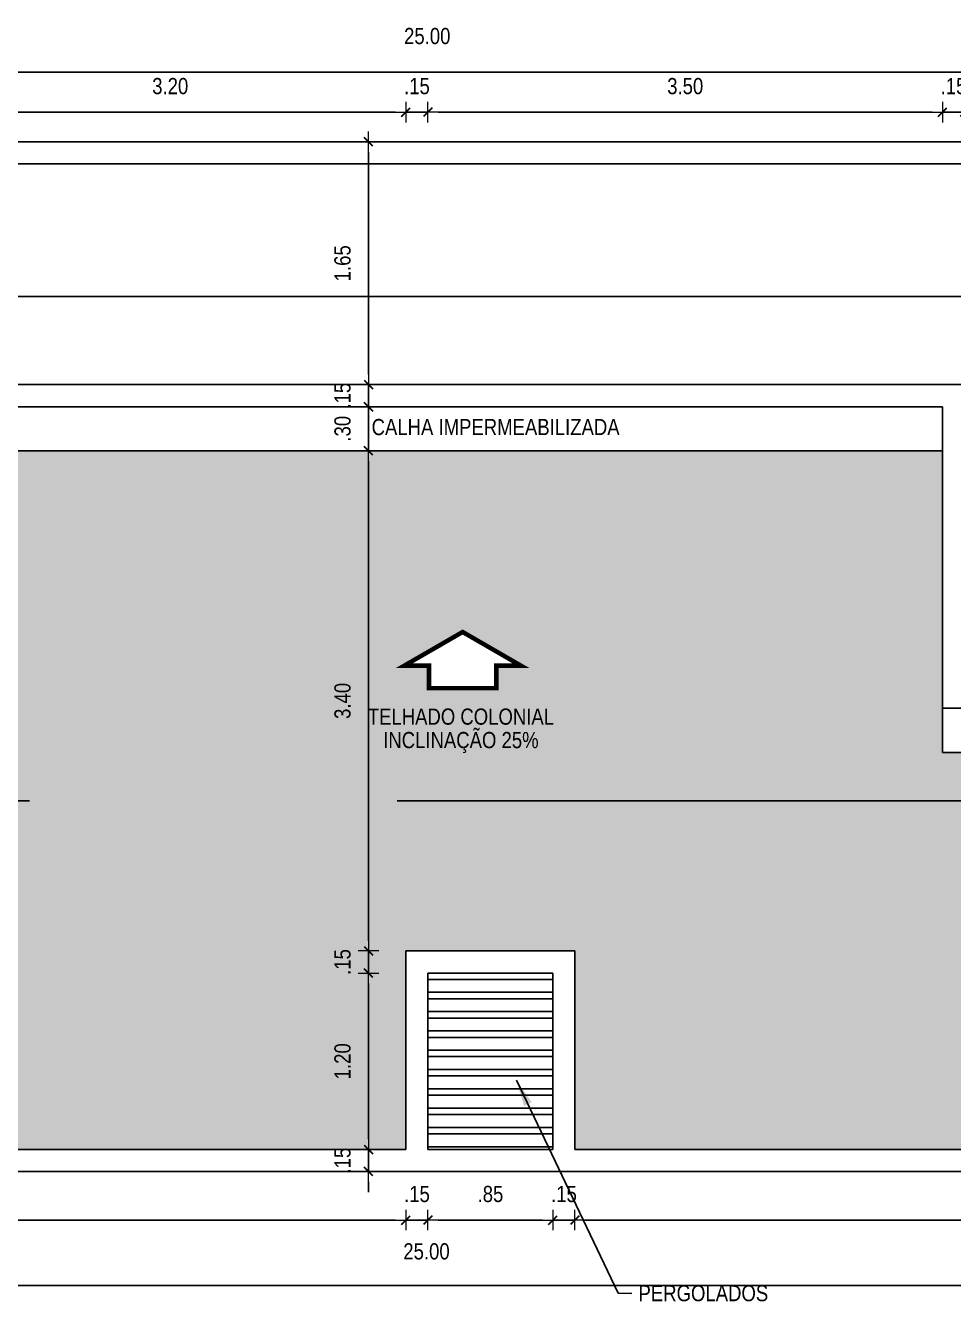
# Model space of a CAD drawing. Header units: millimetres. Extents: x -677 to -23, y -135 to 1112.
# Drawn here: x -197.8 to -191.48, y 852.54 to 861.21 of the extents above; entities that cross this region are included whole.
import ezdxf
from ezdxf.enums import TextEntityAlignment as Align

# ---------------------------------------------------------------- set-up
doc = ezdxf.new("R2010")
doc.units = ezdxf.units.MM
doc.header["$LTSCALE"] = 20
doc.header["$MEASUREMENT"] = 0
doc.header["$PDSIZE"] = -5
doc.linetypes.add('DASHDOT2', pattern=[0.5, 0.25, -0.125, 0, -0.125])
doc.layers.get('0').update_dxf_attribs({"linetype": 'CONTINUOUS'})
doc.layers.get('Defpoints').update_dxf_attribs({"linetype": 'CONTINUOUS'})
for name, color, linetype in [('AR-ALV', 5, 'CONTINUOUS'), ('COTA', 7, 'CONTINUOUS'), ('E-txt-g', 3, 'CONTINUOUS')]:
    doc.layers.add(name, color=color, linetype=linetype)
for name, color, linetype, lineweight in [('E-Cta-W', 7, 'CONTINUOUS', 20), ('E-Lay-9', 9, 'CONTINUOUS', 9), ('E-Pen-C', 4, 'CONTINUOUS', 15), ('E-Pen-G', 3, 'CONTINUOUS', 30), ('E-Txt-W', 7, 'CONTINUOUS', 20)]:
    doc.layers.add(name, color=color, linetype=linetype, lineweight=lineweight)
doc.styles.add('F2', font='swissc.ttf')
doc.styles.add('REG60', font='romans.shx', dxfattribs={"width": 0.8, "height": 0.15})
doc.styles.add('REG80', font='romans.shx', dxfattribs={"width": 0.8, "height": 0.2})
doc.dimstyles.new('DIMENSION-1', dxfattribs={"dimtxt": 0.11, "dimasz": 0.07, "dimexe": 1, "dimexo": 0, "dimgap": 0.12, "dimtad": 1, "dimzin": 7, "dimdsep": 46, "dimtxsty": 'F2', "dimblk1": 'TRACO', "dimblk2": 'TRACO', "dimsah": 1, "dimcen": 1, "dimse1": 1, "dimse2": 1, "dimclrd": 256, "dimclre": 256, "dimclrt": 6, "dimadec": 0, "dimazin": 0, "dimtfac": 1, "dimtix": 1, "dimtmove": 2, "dimatfit": 3, "dimldrblk": 'TRACO', "dimfxl": 1, "dimtolj": 1, "dimtzin": 0, "dimarcsym": 0})
doc.dimstyles.get("Standard").update_dxf_attribs({"dimtxt": 0.18, "dimasz": 0.18, "dimexe": 0.18, "dimexo": 0.0625, "dimgap": 0.09, "dimtad": 0, "dimtih": 1, "dimtoh": 1, "dimdec": 4, "dimzin": 0, "dimdsep": 46, "dimtxsty": 'Standard', "dimcen": 0.09, "dimadec": 0, "dimazin": 0, "dimtfac": 1, "dimtdec": 4, "dimtofl": 0, "dimtmove": 0, "dimatfit": 3, "dimfxl": 1, "dimtolj": 1, "dimtzin": 0, "dimarcsym": 0})

# ---------------------------------------------------------------- blocks, each defined once
blk = doc.blocks.new('Seta')
at = {"const_width": 2}
blk.add_lwpolyline([(10, 15), (10, 25.98), (25, 0), (10, -25.98), (10, -15), (0, -15), (0, 15)], close=True, dxfattribs=at)
blk = doc.blocks.new('TXT-AMB75')
at = {"layer": 'E-txt-g', "style": 'REG80', "width": 0.8, "flags": 8}
blk.add_attdef('TXT', text='', height=0.2, dxfattribs=at).set_placement((0.005, 0.296), align=Align.CENTER)
at = {"layer": 'E-Txt-W', "style": 'REG60', "width": 0.8, "flags": 8}
blk.add_attdef('TXT', text='', height=0.15, dxfattribs=at).set_placement((0.005, 0.027), align=Align.CENTER)
blk = doc.blocks.new('TRACO')
at = {"layer": 'E-Pen-C'}
for p, q in [((-1, 0), (1, 0)), ((0, 1), (0, -1))]:
    blk.add_line(p, q, dxfattribs=at)
at = {"layer": 'E-Pen-G'}
blk.add_line((-0.42, -0.42), (0.42, 0.42), dxfattribs=at)
blk = doc.blocks.new('*D1003')
at = {"color": 4, "lineweight": -2}
blk.add_line((-205.3488, 853.0944), (-195.2799, 853.0944), dxfattribs=at)
at = {"layer": 'Defpoints', "color": 0, "linetype": 'Continuous'}
for p in [(-205.4188, 853.5735), (-195.2099, 853.5735), (-195.2099, 853.0944)]:
    blk.add_point(p, dxfattribs=at)
at = {"color": 4, "linetype": 'Continuous', "lineweight": -2, "xscale": 0.07, "yscale": 0.07, "zscale": 0.07, "rotation": 180}
blk.add_blockref('TRACO', (-205.4188, 853.0944), dxfattribs=at)
at = {"color": 4, "linetype": 'Continuous', "lineweight": -2, "xscale": 0.07, "yscale": 0.07, "zscale": 0.07}
blk.add_blockref('TRACO', (-195.2099, 853.0944), dxfattribs=at)
at = {"color": 4, "linetype": 'Continuous', "insert": (-200.3143, 853.271), "char_height": 0.11, "attachment_point": 5, "style": 'F2'}
blk.add_mtext('\\A1;10.21', dxfattribs=at)
blk = doc.blocks.new('*D1004')
at = {"color": 4, "lineweight": -2}
for p, q in [((-195.2799, 853.0944), (-195.3499, 853.0944)), ((-195.2099, 853.0944), (-195.0599, 853.0944)), ((-194.9899, 853.0944), (-194.9199, 853.0944))]:
    blk.add_line(p, q, dxfattribs=at)
at = {"layer": 'Defpoints', "color": 0, "linetype": 'Continuous'}
for p in [(-195.2099, 853.5735), (-195.0599, 853.5735), (-195.0599, 853.0944)]:
    blk.add_point(p, dxfattribs=at)
at = {"color": 4, "linetype": 'Continuous', "lineweight": -2, "xscale": 0.07, "yscale": 0.07, "zscale": 0.07}
blk.add_blockref('TRACO', (-195.2099, 853.0944), dxfattribs=at)
at = {"color": 4, "linetype": 'Continuous', "lineweight": -2, "xscale": 0.07, "yscale": 0.07, "zscale": 0.07, "rotation": 180}
blk.add_blockref('TRACO', (-195.0599, 853.0944), dxfattribs=at)
at = {"color": 4, "linetype": 'Continuous', "insert": (-195.1349, 853.2709), "char_height": 0.11, "attachment_point": 5, "style": 'F2'}
blk.add_mtext('\\A1;.15', dxfattribs=at)
blk = doc.blocks.new('*D1005')
at = {"color": 4, "lineweight": -2}
blk.add_line((-194.9899, 853.0944), (-194.2799, 853.0944), dxfattribs=at)
at = {"layer": 'Defpoints', "color": 0, "linetype": 'Continuous'}
for p in [(-195.0599, 853.5735), (-194.2099, 853.5735), (-194.2099, 853.0944)]:
    blk.add_point(p, dxfattribs=at)
at = {"color": 4, "linetype": 'Continuous', "lineweight": -2, "xscale": 0.07, "yscale": 0.07, "zscale": 0.07, "rotation": 180}
blk.add_blockref('TRACO', (-195.0599, 853.0944), dxfattribs=at)
at = {"color": 4, "linetype": 'Continuous', "lineweight": -2, "xscale": 0.07, "yscale": 0.07, "zscale": 0.07}
blk.add_blockref('TRACO', (-194.2099, 853.0944), dxfattribs=at)
at = {"color": 4, "linetype": 'Continuous', "insert": (-194.6349, 853.2709), "char_height": 0.11, "attachment_point": 5, "style": 'F2'}
blk.add_mtext('\\A1;.85', dxfattribs=at)
blk = doc.blocks.new('*D1006')
at = {"color": 4, "lineweight": -2}
for p, q in [((-194.2799, 853.0944), (-194.3499, 853.0944)), ((-194.2099, 853.0944), (-194.0599, 853.0944)), ((-193.9899, 853.0944), (-193.9199, 853.0944))]:
    blk.add_line(p, q, dxfattribs=at)
at = {"layer": 'Defpoints', "color": 0, "linetype": 'Continuous'}
for p in [(-194.2099, 853.5735), (-194.0599, 853.5735), (-194.0599, 853.0944)]:
    blk.add_point(p, dxfattribs=at)
at = {"color": 4, "linetype": 'Continuous', "lineweight": -2, "xscale": 0.07, "yscale": 0.07, "zscale": 0.07}
blk.add_blockref('TRACO', (-194.2099, 853.0944), dxfattribs=at)
at = {"color": 4, "linetype": 'Continuous', "lineweight": -2, "xscale": 0.07, "yscale": 0.07, "zscale": 0.07, "rotation": 180}
blk.add_blockref('TRACO', (-194.0599, 853.0944), dxfattribs=at)
at = {"color": 4, "linetype": 'Continuous', "insert": (-194.1349, 853.2709), "char_height": 0.11, "attachment_point": 5, "style": 'F2'}
blk.add_mtext('\\A1;.15', dxfattribs=at)
blk = doc.blocks.new('*D1007')
at = {"color": 4, "lineweight": -2}
blk.add_line((-193.9899, 853.0944), (-188.2799, 853.0944), dxfattribs=at)
at = {"layer": 'Defpoints', "color": 0, "linetype": 'Continuous'}
for p in [(-194.0599, 853.5735), (-188.2099, 853.5735), (-188.2099, 853.0944)]:
    blk.add_point(p, dxfattribs=at)
at = {"color": 4, "linetype": 'Continuous', "lineweight": -2, "xscale": 0.07, "yscale": 0.07, "zscale": 0.07, "rotation": 180}
blk.add_blockref('TRACO', (-194.0599, 853.0944), dxfattribs=at)
at = {"color": 4, "linetype": 'Continuous', "lineweight": -2, "xscale": 0.07, "yscale": 0.07, "zscale": 0.07}
blk.add_blockref('TRACO', (-188.2099, 853.0944), dxfattribs=at)
at = {"color": 4, "linetype": 'Continuous', "insert": (-191.1349, 853.2709), "char_height": 0.11, "attachment_point": 5, "style": 'F2'}
blk.add_mtext('\\A1;5.85', dxfattribs=at)
blk = doc.blocks.new('*D1030')
at = {"color": 4, "lineweight": -2}
blk.add_line((-198.3465, 860.6258), (-195.2799, 860.6258), dxfattribs=at)
at = {"layer": 'Defpoints', "color": 0, "linetype": 'Continuous'}
for p in [(-195.2099, 860.6258), (-195.2099, 858.6235), (-198.4165, 857.3268)]:
    blk.add_point(p, dxfattribs=at)
at = {"color": 4, "linetype": 'Continuous', "lineweight": -2, "xscale": 0.07, "yscale": 0.07, "zscale": 0.07, "rotation": 180}
blk.add_blockref('TRACO', (-198.4165, 860.6258), dxfattribs=at)
at = {"color": 4, "linetype": 'Continuous', "lineweight": -2, "xscale": 0.07, "yscale": 0.07, "zscale": 0.07}
blk.add_blockref('TRACO', (-195.2099, 860.6258), dxfattribs=at)
at = {"color": 4, "linetype": 'Continuous', "insert": (-196.8132, 860.8023), "char_height": 0.11, "attachment_point": 5, "style": 'F2'}
blk.add_mtext('\\A1;3.20', dxfattribs=at)
blk = doc.blocks.new('*D1031')
at = {"color": 4, "lineweight": -2}
for p, q in [((-195.2799, 860.6258), (-195.3499, 860.6258)), ((-195.2099, 860.6258), (-195.0599, 860.6258)), ((-194.9899, 860.6258), (-194.9199, 860.6258))]:
    blk.add_line(p, q, dxfattribs=at)
at = {"layer": 'Defpoints', "color": 0, "linetype": 'Continuous'}
for p in [(-195.0599, 860.6258), (-195.2099, 858.6235), (-195.0599, 858.6235)]:
    blk.add_point(p, dxfattribs=at)
at = {"color": 4, "linetype": 'Continuous', "lineweight": -2, "xscale": 0.07, "yscale": 0.07, "zscale": 0.07}
blk.add_blockref('TRACO', (-195.2099, 860.6258), dxfattribs=at)
at = {"color": 4, "linetype": 'Continuous', "lineweight": -2, "xscale": 0.07, "yscale": 0.07, "zscale": 0.07, "rotation": 180}
blk.add_blockref('TRACO', (-195.0599, 860.6258), dxfattribs=at)
at = {"color": 4, "linetype": 'Continuous', "insert": (-195.1349, 860.8022), "char_height": 0.11, "attachment_point": 5, "style": 'F2'}
blk.add_mtext('\\A1;.15', dxfattribs=at)
blk = doc.blocks.new('*D1032')
at = {"color": 4, "lineweight": -2}
blk.add_line((-194.9899, 860.6258), (-191.6299, 860.6258), dxfattribs=at)
at = {"layer": 'Defpoints', "color": 0, "linetype": 'Continuous'}
for p in [(-191.5599, 860.6258), (-195.0599, 858.6235), (-191.5599, 858.6235)]:
    blk.add_point(p, dxfattribs=at)
at = {"color": 4, "linetype": 'Continuous', "lineweight": -2, "xscale": 0.07, "yscale": 0.07, "zscale": 0.07, "rotation": 180}
blk.add_blockref('TRACO', (-195.0599, 860.6258), dxfattribs=at)
at = {"color": 4, "linetype": 'Continuous', "lineweight": -2, "xscale": 0.07, "yscale": 0.07, "zscale": 0.07}
blk.add_blockref('TRACO', (-191.5599, 860.6258), dxfattribs=at)
at = {"color": 4, "linetype": 'Continuous', "insert": (-193.3099, 860.8022), "char_height": 0.11, "attachment_point": 5, "style": 'F2'}
blk.add_mtext('\\A1;3.50', dxfattribs=at)
blk = doc.blocks.new('*D1033')
at = {"color": 4, "lineweight": -2}
for p, q in [((-191.6299, 860.6258), (-191.6999, 860.6258)), ((-191.5599, 860.6258), (-191.4099, 860.6258)), ((-191.3399, 860.6258), (-191.2699, 860.6258))]:
    blk.add_line(p, q, dxfattribs=at)
at = {"layer": 'Defpoints', "color": 0, "linetype": 'Continuous'}
for p in [(-191.4099, 860.6258), (-191.4099, 858.7735), (-191.5599, 858.6235)]:
    blk.add_point(p, dxfattribs=at)
at = {"color": 4, "linetype": 'Continuous', "lineweight": -2, "xscale": 0.07, "yscale": 0.07, "zscale": 0.07}
blk.add_blockref('TRACO', (-191.5599, 860.6258), dxfattribs=at)
at = {"color": 4, "linetype": 'Continuous', "lineweight": -2, "xscale": 0.07, "yscale": 0.07, "zscale": 0.07, "rotation": 180}
blk.add_blockref('TRACO', (-191.4099, 860.6258), dxfattribs=at)
at = {"color": 4, "linetype": 'Continuous', "insert": (-191.4849, 860.8022), "char_height": 0.11, "attachment_point": 5, "style": 'F2'}
blk.add_mtext('\\A1;.15', dxfattribs=at)
blk = doc.blocks.new('*D1059')
at = {"color": 4, "lineweight": -2}
for p, q in [((-195.4645, 853.6435), (-195.4645, 853.7135)), ((-195.4645, 853.4235), (-195.4645, 853.5735)), ((-195.4645, 853.3535), (-195.4645, 853.2835))]:
    blk.add_line(p, q, dxfattribs=at)
at = {"layer": 'Defpoints', "color": 0, "linetype": 'Continuous'}
for p in [(-195.4645, 853.5735), (-195.3375, 853.5735), (-195.3375, 853.4235)]:
    blk.add_point(p, dxfattribs=at)
at = {"color": 4, "linetype": 'Continuous', "lineweight": -2, "xscale": 0.07, "yscale": 0.07, "zscale": 0.07}
for p, rotation in [((-195.4645, 853.5735), 270), ((-195.4645, 853.4235), 90)]:
    blk.add_blockref('TRACO', p, dxfattribs=dict(at, rotation=rotation))
at = {"color": 4, "linetype": 'Continuous', "insert": (-195.6409, 853.4985), "char_height": 0.11, "attachment_point": 5, "rotation": 90, "style": 'F2'}
blk.add_mtext('\\A1;.15', dxfattribs=at)
blk = doc.blocks.new('*D1060')
at = {"color": 4, "lineweight": -2}
blk.add_line((-195.4645, 853.6435), (-195.4645, 854.7035), dxfattribs=at)
at = {"layer": 'Defpoints', "color": 0, "linetype": 'Continuous'}
for p in [(-195.4645, 854.7735), (-195.0599, 854.7735), (-195.3375, 853.5735)]:
    blk.add_point(p, dxfattribs=at)
at = {"color": 4, "linetype": 'Continuous', "lineweight": -2, "xscale": 0.07, "yscale": 0.07, "zscale": 0.07}
for p, rotation in [((-195.4645, 854.7735), 90), ((-195.4645, 853.5735), 270)]:
    blk.add_blockref('TRACO', p, dxfattribs=dict(at, rotation=rotation))
at = {"color": 4, "linetype": 'Continuous', "insert": (-195.641, 854.1735), "char_height": 0.11, "attachment_point": 5, "rotation": 90, "style": 'F2'}
blk.add_mtext('\\A1;1.20', dxfattribs=at)
blk = doc.blocks.new('*D1061')
at = {"color": 4, "lineweight": -2}
for p, q in [((-195.4645, 854.9935), (-195.4645, 855.0635)), ((-195.4645, 854.7735), (-195.4645, 854.9235)), ((-195.4645, 854.7035), (-195.4645, 854.6335))]:
    blk.add_line(p, q, dxfattribs=at)
at = {"layer": 'Defpoints', "color": 0, "linetype": 'Continuous'}
for p in [(-195.4645, 854.9235), (-195.0599, 854.9235), (-195.0599, 854.7735)]:
    blk.add_point(p, dxfattribs=at)
at = {"color": 4, "linetype": 'Continuous', "lineweight": -2, "xscale": 0.07, "yscale": 0.07, "zscale": 0.07}
for p, rotation in [((-195.4645, 854.9235), 270), ((-195.4645, 854.7735), 90)]:
    blk.add_blockref('TRACO', p, dxfattribs=dict(at, rotation=rotation))
at = {"color": 4, "linetype": 'Continuous', "insert": (-195.6409, 854.8485), "char_height": 0.11, "attachment_point": 5, "rotation": 90, "style": 'F2'}
blk.add_mtext('\\A1;.15', dxfattribs=at)
blk = doc.blocks.new('*D1062')
at = {"color": 4, "lineweight": -2}
blk.add_line((-195.4645, 854.9935), (-195.4645, 858.2535), dxfattribs=at)
at = {"layer": 'Defpoints', "color": 0, "linetype": 'Continuous'}
for p in [(-195.4645, 858.3235), (-195.2099, 858.3235), (-195.0599, 854.9235)]:
    blk.add_point(p, dxfattribs=at)
at = {"color": 4, "linetype": 'Continuous', "lineweight": -2, "xscale": 0.07, "yscale": 0.07, "zscale": 0.07}
for p, rotation in [((-195.4645, 858.3235), 90), ((-195.4645, 854.9235), 270)]:
    blk.add_blockref('TRACO', p, dxfattribs=dict(at, rotation=rotation))
at = {"color": 4, "linetype": 'Continuous', "insert": (-195.6409, 856.6235), "char_height": 0.11, "attachment_point": 5, "rotation": 90, "style": 'F2'}
blk.add_mtext('\\A1;3.40', dxfattribs=at)
blk = doc.blocks.new('*D1037')
at = {"color": 4, "lineweight": -2}
for p, q in [((-195.4645, 858.6935), (-195.4645, 858.7635)), ((-195.4645, 858.3235), (-195.4645, 858.6235)), ((-195.4645, 858.2535), (-195.4645, 858.1835))]:
    blk.add_line(p, q, dxfattribs=at)
at = {"layer": 'Defpoints', "color": 0, "linetype": 'Continuous'}
for p in [(-195.4645, 858.6235), (-195.2099, 858.6235), (-195.2099, 858.3235)]:
    blk.add_point(p, dxfattribs=at)
at = {"color": 4, "linetype": 'Continuous', "lineweight": -2, "xscale": 0.07, "yscale": 0.07, "zscale": 0.07}
for p, rotation in [((-195.4645, 858.6235), 270), ((-195.4645, 858.3235), 90)]:
    blk.add_blockref('TRACO', p, dxfattribs=dict(at, rotation=rotation))
at = {"color": 4, "linetype": 'Continuous', "insert": (-195.6409, 858.4735), "char_height": 0.11, "attachment_point": 5, "rotation": 90, "style": 'F2'}
blk.add_mtext('\\A1;.30', dxfattribs=at)
blk = doc.blocks.new('*D1038')
at = {"color": 4, "lineweight": -2}
for p, q in [((-195.4645, 858.8435), (-195.4645, 858.9135)), ((-195.4645, 858.6235), (-195.4645, 858.7735)), ((-195.4645, 858.5535), (-195.4645, 858.4835))]:
    blk.add_line(p, q, dxfattribs=at)
at = {"layer": 'Defpoints', "color": 0, "linetype": 'Continuous'}
for p in [(-195.4645, 858.7735), (-195.2099, 858.7735), (-195.2099, 858.6235)]:
    blk.add_point(p, dxfattribs=at)
at = {"color": 4, "linetype": 'Continuous', "lineweight": -2, "xscale": 0.07, "yscale": 0.07, "zscale": 0.07}
for p, rotation in [((-195.4645, 858.7735), 270), ((-195.4645, 858.6235), 90)]:
    blk.add_blockref('TRACO', p, dxfattribs=dict(at, rotation=rotation))
at = {"color": 4, "linetype": 'Continuous', "insert": (-195.6409, 858.6985), "char_height": 0.11, "attachment_point": 5, "rotation": 90, "style": 'F2'}
blk.add_mtext('\\A1;.15', dxfattribs=at)
blk = doc.blocks.new('*D1039')
at = {"color": 4, "lineweight": -2}
blk.add_line((-195.4645, 858.8435), (-195.4645, 860.3535), dxfattribs=at)
at = {"layer": 'Defpoints', "color": 0, "linetype": 'Continuous'}
for p in [(-195.4645, 860.4235), (-195.2099, 860.4235), (-195.2099, 858.7735)]:
    blk.add_point(p, dxfattribs=at)
at = {"color": 4, "linetype": 'Continuous', "lineweight": -2, "xscale": 0.07, "yscale": 0.07, "zscale": 0.07}
for p, rotation in [((-195.4645, 860.4235), 90), ((-195.4645, 858.7735), 270)]:
    blk.add_blockref('TRACO', p, dxfattribs=dict(at, rotation=rotation))
at = {"color": 4, "linetype": 'Continuous', "insert": (-195.6409, 859.5985), "char_height": 0.11, "attachment_point": 5, "rotation": 90, "style": 'F2'}
blk.add_mtext('\\A1;1.65', dxfattribs=at)
blk = doc.blocks.new('*D1042')
at = {"color": 4, "lineweight": -2}
blk.add_line((-183.7899, 852.65), (-208.6499, 852.65), dxfattribs=at)
at = {"layer": 'Defpoints', "color": 0, "linetype": 'Continuous'}
for p in [(-208.7199, 853.2809), (-183.7199, 853.2809), (-208.7199, 852.65)]:
    blk.add_point(p, dxfattribs=at)
at = {"color": 4, "linetype": 'Continuous', "lineweight": -2, "xscale": 0.07, "yscale": 0.07, "zscale": 0.07, "rotation": 180}
blk.add_blockref('TRACO', (-208.7199, 852.65), dxfattribs=at)
at = {"color": 4, "linetype": 'Continuous', "lineweight": -2, "xscale": 0.07, "yscale": 0.07, "zscale": 0.07}
blk.add_blockref('TRACO', (-183.7199, 852.65), dxfattribs=at)
at = {"color": 4, "linetype": 'Continuous', "insert": (-195.0699, 852.8808), "char_height": 0.11, "attachment_point": 5, "style": 'F2'}
blk.add_mtext('\\A1;25.00', dxfattribs=at)
blk = doc.blocks.new('*D1043')
at = {"color": 4, "lineweight": -2}
blk.add_line((-208.6499, 860.8984), (-183.7899, 860.8984), dxfattribs=at)
at = {"layer": 'Defpoints', "color": 0, "linetype": 'Continuous'}
for p in [(-183.7199, 860.8984), (-208.7199, 860.4235), (-183.7199, 860.4235)]:
    blk.add_point(p, dxfattribs=at)
at = {"color": 4, "linetype": 'Continuous', "lineweight": -2, "xscale": 0.07, "yscale": 0.07, "zscale": 0.07, "rotation": 180}
blk.add_blockref('TRACO', (-208.7199, 860.8984), dxfattribs=at)
at = {"color": 4, "linetype": 'Continuous', "lineweight": -2, "xscale": 0.07, "yscale": 0.07, "zscale": 0.07}
blk.add_blockref('TRACO', (-183.7199, 860.8984), dxfattribs=at)
at = {"color": 4, "linetype": 'Continuous', "insert": (-195.0648, 861.1426), "char_height": 0.11, "attachment_point": 5, "style": 'F2'}
blk.add_mtext('\\A1;25.00', dxfattribs=at)

msp = doc.modelspace()

# ---------------------------------------------------------------- hatches: boundary and pattern name
at = {"linetype": 'Continuous'}
h = msp.add_hatch(dxfattribs=at)
h.set_pattern_fill('TROOF1', color=8, scale=0.15, angle=180, style=0, pattern_type=2)
h.set_pattern_definition([(180, (-84.41893, 307.66377), (-0.15, -0.15), [0.048, -0.102]), (305.2176, (-84.5629314, 307.648775), (-1.05000017453, 1.49999987498), [0.03121305, -3.0900849]), (340.71, (-84.5449314, 307.623275), (-2.550000777635, 0.8999979741), [0.0317844, -3.1466586]), (19.29, (-84.5149314, 307.612775), (2.550000777635, 0.8999979741), [0.0317844, -3.1466586]), (54.7824, (-84.4849314, 307.623275), (1.05000017453, 1.49999987498), [0.03121305, -3.0900849]), (90, (-84.46693, 307.64877), (-0.15, 0.15), [0.015, -0.135]), (270, (-84.56293, 307.66377), (0.15, -0.15), [0.015, -0.135]), (180, (-84.41893, 307.65777), (-0.15, -0.15), [0.042, -0.108]), (306.3844, (-84.5689314, 307.645775), (-1.650001937525, 2.24999858293), [0.0354012, -3.50472585]), (342.3499, (-84.5479314, 307.617275), (2.850000422915, -0.899998778574), [0.0346302, -3.42838875]), (17.6501, (-84.5149314, 307.606775), (-2.850000422915, -0.899998778574), [0.0346302, -3.42838875]), (53.6156, (-84.4819314, 307.617275), (1.650001937525, 2.24999858293), [0.0354012, -3.50472585]), (90, (-84.46093, 307.64577), (-0.15, 0.15), [0.012, -0.138]), (270, (-84.56893, 307.65777), (0.15, -0.15), [0.012, -0.138]), (180, (-84.56293, 307.65777), (-0.15, -0.15), [0.006, -0.144]), (267.3974, (-84.4609314, 307.645775), (0.1500021288, 3.14999989794), [0.13213635, -3.17127105]), (272.6026, (-84.5689314, 307.645775), (0.1500021288, -3.14999989794), [0.13213635, -3.17127105]), (180, (-84.56293, 307.66377), (-0.15, -0.15), [0.006, -0.144])])
h.paths.add_polyline_path([(-205.4188, 853.5735), (-205.4188, 856.9069), (-205.4188, 856.9735), (-198.4165, 856.9735), (-198.4165, 858.3235), (-191.5599, 858.3235), (-191.5599, 856.2735), (-188.2099, 856.2735), (-188.2099, 853.5735), (-194.0599, 853.5735), (-194.0599, 854.9235), (-195.2099, 854.9235), (-195.2099, 853.5735)])
h.paths.add_polyline_path([(-202.4357, 855.1381), (-201.2013, 855.1381), (-201.2013, 855.311), (-202.4357, 855.311)], flags=24)
h.paths.add_polyline_path([(-202.3614, 854.9336), (-201.2757, 854.9336), (-201.2757, 855.1909), (-202.3614, 855.1909)], flags=24)
h.paths.add_polyline_path([(-201.5774, 855.5705), (-201.4096, 855.5705), (-201.8067, 855.7999), (-202.2039, 855.5705), (-202.0361, 855.5705), (-202.0361, 855.4177), (-201.5774, 855.4177)], flags=16)
h.paths.add_polyline_path([(-195.453, 856.4303), (-194.2187, 856.4303), (-194.2187, 856.6032), (-195.453, 856.6032)], flags=24)
h.paths.add_polyline_path([(-195.3787, 856.2258), (-194.293, 856.2258), (-194.293, 856.483), (-195.3787, 856.483)], flags=24)
h.paths.add_polyline_path([(-194.5948, 856.8627), (-194.4269, 856.8627), (-194.8241, 857.092), (-195.2213, 856.8627), (-195.0534, 856.8627), (-195.0534, 856.7098), (-194.5948, 856.7098)], flags=16)
h.paths.add_polyline_path([(-189.7998, 854.9967), (-189.6319, 854.9967), (-190.0291, 855.226), (-190.4263, 854.9967), (-190.2584, 854.9967), (-190.2584, 854.8438), (-189.7998, 854.8438)], flags=16)
h.paths.add_polyline_path([(-190.6095, 854.5359), (-189.3751, 854.5359), (-189.3751, 854.7088), (-190.6095, 854.7088)], flags=24)
h.paths.add_polyline_path([(-190.5351, 854.3314), (-189.4494, 854.3314), (-189.4494, 854.5886), (-190.5351, 854.5886)], flags=24)
h.paths.add_polyline_path([(-198.8188, 855.1188), (-198.8188, 855.429), (-199.0492, 855.429), (-199.0492, 855.1188)], flags=24)
h.paths.add_polyline_path([(-195.525, 856.4688), (-195.525, 856.779), (-195.7553, 856.779), (-195.7553, 856.4688)], flags=24)
h.paths.add_polyline_path([(-195.525, 854.7279), (-195.525, 854.9651), (-195.7554, 854.9651), (-195.7554, 854.7279)], flags=24)
h.paths.add_polyline_path([(-195.5251, 854.0163), (-195.5251, 854.3264), (-195.7555, 854.3264), (-195.7555, 854.0163)], flags=24)
h = msp.add_hatch(dxfattribs=at)
h.set_pattern_fill('ANSI32', color=8, scale=0.35, angle=135, style=0)
h.set_pattern_definition([(180, (-24.85985, 150.57365), (-3e-17, -0.13125), []), (180, (-24.9036, 150.6174), (-3e-17, -0.13125), [])])
h.paths.add_polyline_path([(-195.0599, 853.5735), (-194.2099, 853.5735), (-194.2099, 854.7735), (-195.0599, 854.7735)])

# ---------------------------------------------------------------- linework, layer by layer
at = {"color": 5, "linetype": 'Continuous'}
for p, q in [((-198.5665, 858.7735), (-195.2099, 858.7735)), ((-195.2099, 858.7735), (-191.4099, 858.7735)), ((-198.4165, 858.6235), (-191.5599, 858.6235)), ((-195.0599, 858.6235), (-191.5599, 858.6235)), ((-191.5599, 858.6235), (-191.5599, 856.5735)), ((-191.5599, 856.5735), (-188.2099, 856.5735)), ((-195.2099, 854.9235), (-195.2099, 853.5735)), ((-194.0599, 854.9235), (-195.2099, 854.9235)), ((-194.0599, 854.9235), (-194.0599, 853.5735)), ((-195.0599, 854.7735), (-195.0599, 853.5735)), ((-194.2099, 854.7735), (-195.0599, 854.7735)), ((-194.2099, 854.7735), (-194.2099, 853.5735)), ((-205.4188, 853.5735), (-195.2099, 853.5735)), ((-195.0599, 853.5735), (-194.2099, 853.5735)), ((-194.0599, 853.5735), (-188.2099, 853.5735)), ((-205.5688, 853.4235), (-188.0599, 853.4235))]:
    msp.add_line(p, q, dxfattribs=at)
at = {"layer": 'AR-ALV', "color": 2, "linetype": 'DASHDOT2'}
msp.add_line((-180.1698, 855.9438), (-209.6038, 855.9438), dxfattribs=at)
at = {"layer": 'COTA', "color": 7, "linetype": 'Continuous'}
for p, q in [((-208.7199, 860.4235), (-183.7199, 860.4235)), ((-208.5699, 860.2735), (-183.8699, 860.2735)), ((-198.4165, 858.3235), (-191.5599, 858.3235)), ((-191.5599, 856.5735), (-191.5599, 856.2735)), ((-191.5599, 856.2735), (-188.2099, 856.2735))]:
    msp.add_line(p, q, dxfattribs=at)
at = {"layer": 'COTA', "color": 8, "linetype": 'Continuous'}
msp.add_line((-203.9152, 859.3735), (-190.8099, 859.3735), dxfattribs=at)

# ---------------------------------------------------------------- block references
ref = msp.add_blockref('TXT-AMB75', (-194.6037, 858.2141), dxfattribs=dict(xscale=0.7290000000000001, yscale=0.7290000000000001, zscale=0.7290000000000001))
ref.add_attrib('TXT', 'CALHA IMPERMEABILIZADA', dxfattribs={"layer": 'E-txt-g', "color": 2, "height": 0.11, "style": 'F2'}).set_placement((-194.5997, 858.4302), align=Align.CENTER)
ref = msp.add_blockref('TXT-AMB75', (-194.8398, 856.2456), dxfattribs=dict(xscale=0.7290000000000001, yscale=0.7290000000000001, zscale=0.7290000000000001))
ref.add_attrib('TXT', 'TELHADO COLONIAL', dxfattribs={"layer": 'E-txt-g', "color": 2, "height": 0.11, "style": 'F2'}).set_placement((-194.8359, 856.4617), align=Align.CENTER)
ref.add_attrib('TXT', 'INCLINAÇÃO 25%', dxfattribs={"layer": 'E-Txt-W', "height": 0.11, "style": 'F2'}).set_placement((-194.8359, 856.3023), align=Align.CENTER)
at = {"layer": 'E-Lay-9', "color": 6, "xscale": -0.01528799999998609, "yscale": 0.01528799999998609, "zscale": 0.01528799999998609, "rotation": 270.0000000000001}
msp.add_blockref('Seta', (-194.8241, 856.7098), dxfattribs=at)

# ---------------------------------------------------------------- texts
at = {"color": 4, "style": 'F2'}
msp.add_text('PERGOLADOS', height=0.11, dxfattribs=at).set_placement((-193.6276, 852.5423))

# ---------------------------------------------------------------- dimensions: what is measured, and where the dimension line sits
at = {"color": 8, "linetype": 'Continuous'}
for base, p1, p2, picture, middle in [((-183.7199, 860.8984), (-208.7199, 860.4235), (-183.7199, 860.4235), '*D1043', (-195.0648, 861.1426)), ((-208.7199, 852.65), (-183.7199, 853.2809), (-208.7199, 853.2809), '*D1042', (-195.0699, 852.8808))]:
    dim = msp.add_linear_dim(base=base, p1=p1, p2=p2, dimstyle='DIMENSION-1', override={"dimclrd": 4, "dimclrt": 4, "dimadec": 8, "dimfxl": 0.5, "dimfxlon": 1}, dxfattribs=at)
    dim.commit()
    dim.dimension.update_dxf_attribs({"geometry": picture, "text_midpoint": middle, "dimtype": 160})
dim = msp.add_linear_dim(base=(-195.2099, 860.6258), p1=(-198.4165, 857.3268), p2=(-195.2099, 858.6235), text='3.20', dimstyle='DIMENSION-1', override={"dimclrd": 4, "dimclrt": 4, "dimadec": 8, "dimfxl": 0.5, "dimfxlon": 1}, dxfattribs=at)
dim.commit()
dim.dimension.update_dxf_attribs({"geometry": '*D1030', "text_midpoint": (-196.8132, 860.8023)})
for base, p1, p2, picture, middle in [((-195.0599, 860.6258), (-195.2099, 858.6235), (-195.0599, 858.6235), '*D1031', (-195.1349, 860.8022)), ((-191.5599, 860.6258), (-195.0599, 858.6235), (-191.5599, 858.6235), '*D1032', (-193.3099, 860.8022)), ((-191.4099, 860.6258), (-191.5599, 858.6235), (-191.4099, 858.7735), '*D1033', (-191.4849, 860.8022)), ((-195.2099, 853.0944), (-205.4188, 853.5735), (-195.2099, 853.5735), '*D1003', (-200.3143, 853.271)), ((-195.0599, 853.0944), (-195.2099, 853.5735), (-195.0599, 853.5735), '*D1004', (-195.1349, 853.2709)), ((-194.2099, 853.0944), (-195.0599, 853.5735), (-194.2099, 853.5735), '*D1005', (-194.6349, 853.2709)), ((-194.0599, 853.0944), (-194.2099, 853.5735), (-194.0599, 853.5735), '*D1006', (-194.1349, 853.2709)), ((-188.2099, 853.0944), (-194.0599, 853.5735), (-188.2099, 853.5735), '*D1007', (-191.1349, 853.2709))]:
    dim = msp.add_linear_dim(base=base, p1=p1, p2=p2, dimstyle='DIMENSION-1', override={"dimclrd": 4, "dimclrt": 4, "dimadec": 8, "dimfxl": 0.5, "dimfxlon": 1}, dxfattribs=at)
    dim.commit()
    dim.dimension.update_dxf_attribs({"geometry": picture, "text_midpoint": middle})
for base, p1, p2, picture, middle in [((-195.4645, 860.4235), (-195.2099, 858.7735), (-195.2099, 860.4235), '*D1039', (-195.6409, 859.5985)), ((-195.4645, 858.7735), (-195.2099, 858.6235), (-195.2099, 858.7735), '*D1038', (-195.6409, 858.6985)), ((-195.4645, 858.6235), (-195.2099, 858.3235), (-195.2099, 858.6235), '*D1037', (-195.6409, 858.4735)), ((-195.4645, 858.3235), (-195.0599, 854.9235), (-195.2099, 858.3235), '*D1062', (-195.6409, 856.6235)), ((-195.4645, 854.9235), (-195.0599, 854.7735), (-195.0599, 854.9235), '*D1061', (-195.6409, 854.8485)), ((-195.4645, 854.7735), (-195.3375, 853.5735), (-195.0599, 854.7735), '*D1060', (-195.641, 854.1735)), ((-195.4645, 853.5735), (-195.3375, 853.4235), (-195.3375, 853.5735), '*D1059', (-195.6409, 853.4985))]:
    dim = msp.add_linear_dim(base=base, p1=p1, p2=p2, angle=90, dimstyle='DIMENSION-1', override={"dimclrd": 4, "dimclrt": 4, "dimadec": 8, "dimfxl": 0.5, "dimfxlon": 1}, dxfattribs=at)
    dim.commit()
    dim.dimension.update_dxf_attribs({"geometry": picture, "text_midpoint": middle})

# ---------------------------------------------------------------- leaders
at = {"layer": 'E-Cta-W', "color": 4}
msp.add_leader([(-194.4578, 854.0441), (-193.7653, 852.5968), (-193.6726, 852.5951)], dimstyle='Standard', dxfattribs=at)

doc.saveas('drawing.dxf')
